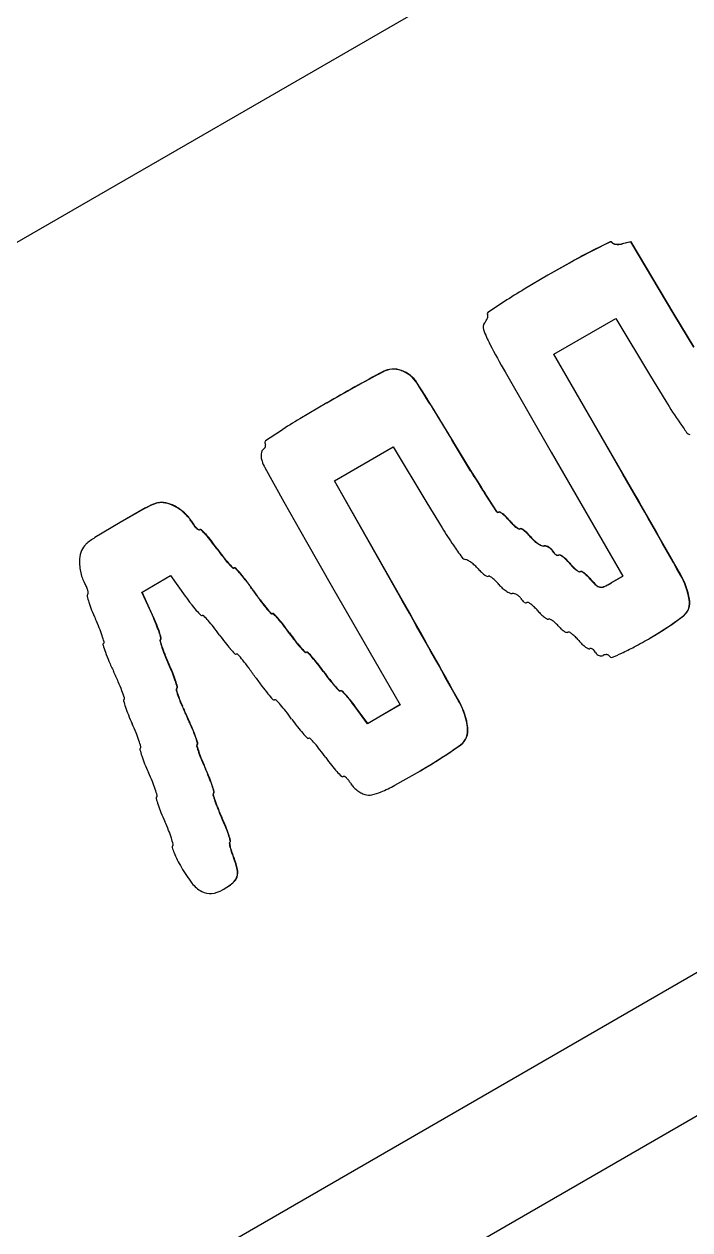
# Paper-space layout 'Flat Pattern 1_1' of a CAD drawing. Header units: millimetres. Extents: x 0 to 420, y 0 to 297.
# Drawn here: x 361.22 to 371.29, y 217.02 to 235.23 of the extents above; entities that cross this region are included whole.
import ezdxf

# ---------------------------------------------------------------- set-up
doc = ezdxf.new("R2010")
doc.units = ezdxf.units.MM

psp = doc.layouts.new('Flat Pattern 1_1')

# ---------------------------------------------------------------- linework, layer by layer
at = {"color": 7, "linetype": 'Continuous', "lineweight": 25}
for p, q in [((335.997, 217.437), (380.545, 243.154)), ((370.082, 231.944), (369.814, 231.809)), ((370.086, 231.946), (369.817, 231.811)), ((370.082, 231.944), (370.086, 231.946)), ((370.109, 231.933), (370.113, 231.935)), ((370.129, 231.916), (370.132, 231.919)), ((370.167, 231.907), (370.171, 231.91)), ((370.215, 231.906), (370.219, 231.908)), ((370.395, 231.943), (370.266, 231.914)), ((370.266, 231.914), (370.27, 231.916)), ((370.399, 231.946), (370.27, 231.916)), ((370.395, 231.943), (370.399, 231.946)), ((371.045, 230.851), (370.395, 231.943)), ((371.048, 230.853), (370.399, 231.946)), ((369.814, 231.809), (369.817, 231.811)), ((369.504, 231.644), (369.14, 231.439)), ((369.507, 231.647), (369.142, 231.441)), ((369.504, 231.644), (369.507, 231.647)), ((369.142, 231.441), (368.783, 231.229)), ((368.485, 231.042), (368.232, 230.877)), ((371.045, 230.851), (371.048, 230.853)), ((371.346, 230.35), (371.045, 230.851)), ((371.35, 230.352), (371.048, 230.853)), ((369.233, 230.247), (370.169, 230.788)), ((370.169, 230.788), (370.692, 229.915)), ((343.077, 204.563), (388.155, 230.586)), ((369.229, 230.245), (369.233, 230.247)), ((370.276, 228.432), (369.229, 230.245)), ((370.28, 228.434), (369.233, 230.247)), ((366.648, 229.98), (366.651, 229.982)), ((366.923, 229.999), (366.927, 230.001)), ((368.493, 229.978), (369.191, 228.765)), ((370.692, 229.915), (370.922, 229.537)), ((367.162, 229.807), (367.166, 229.809)), ((365.8, 229.511), (365.39, 229.27)), ((365.096, 229.085), (364.872, 228.936)), ((364.836, 228.808), (364.836, 228.808)), ((364.836, 228.808), (364.836, 228.808)), ((365.917, 228.333), (366.804, 228.845)), ((366.804, 228.845), (367.311, 228)), ((367.73, 228.885), (367.734, 228.887)), ((367.972, 228.484), (367.73, 228.885)), ((367.976, 228.487), (367.734, 228.887)), ((369.191, 228.765), (370.273, 226.892)), ((364.862, 228.533), (365.15, 228.014)), ((367.972, 228.484), (367.976, 228.487)), ((343.077, 202.398), (388.155, 228.421)), ((365.914, 228.331), (365.917, 228.333)), ((366.939, 226.524), (365.914, 228.331)), ((366.943, 226.526), (365.917, 228.333)), ((370.276, 228.432), (370.28, 228.434)), ((368.182, 228.15), (368.186, 228.153)), ((368.367, 227.867), (368.182, 228.15)), ((368.37, 227.869), (368.186, 228.153)), ((363.063, 227.926), (362.674, 227.702)), ((363.059, 227.923), (362.674, 227.702)), ((363.059, 227.923), (363.063, 227.926)), ((363.213, 227.992), (363.217, 227.994)), ((363.326, 228.003), (363.33, 228.005)), ((363.459, 227.966), (363.463, 227.968)), ((363.542, 227.923), (363.546, 227.925)), ((365.15, 228.014), (365.491, 227.411)), ((367.311, 228), (367.542, 227.622)), ((363.624, 227.863), (363.628, 227.865)), ((363.694, 227.795), (363.698, 227.797)), ((363.744, 227.727), (363.748, 227.729)), ((368.367, 227.867), (368.37, 227.869)), ((368.393, 227.858), (368.397, 227.86)), ((368.416, 227.857), (368.42, 227.859)), ((368.457, 227.83), (368.461, 227.832)), ((368.506, 227.787), (368.51, 227.789)), ((368.556, 227.732), (368.56, 227.734)), ((362.674, 227.702), (362.292, 227.475)), ((363.781, 227.669), (363.785, 227.671)), ((363.82, 227.623), (363.823, 227.626)), ((363.853, 227.596), (363.857, 227.598)), ((363.875, 227.594), (363.879, 227.596)), ((363.901, 227.589), (363.905, 227.591)), ((368.607, 227.677), (368.611, 227.679)), ((368.656, 227.634), (368.659, 227.636)), ((368.697, 227.607), (368.7, 227.609)), ((368.719, 227.606), (368.723, 227.608)), ((368.741, 227.606), (368.745, 227.608)), ((368.781, 227.579), (368.785, 227.582)), ((368.829, 227.538), (368.832, 227.54)), ((363.968, 227.519), (363.972, 227.521)), ((364.049, 227.423), (364.053, 227.425)), ((365.491, 227.411), (365.886, 226.722)), ((368.878, 227.484), (368.882, 227.487)), ((368.93, 227.43), (368.934, 227.432)), ((368.988, 227.385), (368.991, 227.387)), ((369.041, 227.355), (369.045, 227.357)), ((369.081, 227.348), (369.085, 227.35)), ((369.116, 227.344), (369.12, 227.346)), ((364.137, 227.306), (364.141, 227.308)), ((364.225, 227.188), (364.228, 227.19)), ((369.154, 227.328), (369.157, 227.33)), ((369.187, 227.302), (369.191, 227.304)), ((369.212, 227.27), (369.216, 227.273)), ((369.234, 227.24), (369.237, 227.242)), ((369.258, 227.218), (369.262, 227.22)), ((369.282, 227.207), (369.286, 227.21)), ((369.302, 227.21), (369.306, 227.212)), ((369.326, 227.21), (369.33, 227.212)), ((369.368, 227.184), (369.371, 227.186)), ((364.305, 227.092), (364.308, 227.094)), ((364.372, 227.021), (364.375, 227.023)), ((364.396, 227.016), (364.4, 227.018)), ((364.421, 227.01), (364.425, 227.012)), ((369.417, 227.141), (369.421, 227.143)), ((369.468, 227.086), (369.472, 227.088)), ((369.518, 227.031), (369.522, 227.033)), ((369.567, 226.988), (369.571, 226.99)), ((363.005, 226.652), (363.436, 226.901)), ((363.436, 226.901), (363.658, 226.59)), ((364.497, 226.923), (364.501, 226.926)), ((364.587, 226.81), (364.591, 226.812)), ((369.608, 226.961), (369.612, 226.963)), ((369.63, 226.96), (369.634, 226.962)), ((369.653, 226.959), (369.656, 226.962)), ((369.694, 226.932), (369.697, 226.934)), ((369.742, 226.889), (369.746, 226.891)), ((369.793, 226.834), (369.797, 226.836)), ((370.269, 226.889), (370.093, 226.788)), ((370.273, 226.892), (370.097, 226.79)), ((370.269, 226.889), (370.273, 226.892)), ((371.146, 226.909), (371.15, 226.911)), ((363.002, 226.65), (363.005, 226.652)), ((363.161, 226.302), (363.002, 226.65)), ((363.164, 226.305), (363.005, 226.652)), ((364.687, 226.671), (364.691, 226.673)), ((365.886, 226.722), (366.908, 224.949)), ((369.869, 226.755), (369.873, 226.757)), ((369.926, 226.727), (369.93, 226.729)), ((369.988, 226.734), (369.992, 226.737)), ((370.093, 226.788), (370.097, 226.79)), ((364.786, 226.532), (364.79, 226.534)), ((366.939, 226.524), (366.943, 226.526)), ((371.277, 226.541), (371.281, 226.543)), ((363.161, 226.302), (363.164, 226.305)), ((364.876, 226.418), (364.88, 226.42)), ((364.952, 226.33), (364.955, 226.332)), ((364.975, 226.324), (364.978, 226.326)), ((364.998, 226.319), (365.001, 226.321)), ((371.194, 226.295), (371.198, 226.297)), ((363.219, 226.168), (363.223, 226.17)), ((365.064, 226.246), (365.068, 226.249)), ((365.143, 226.15), (365.147, 226.152)), ((363.262, 226.051), (363.266, 226.053)), ((363.276, 225.911), (363.28, 225.913)), ((363.284, 225.934), (363.288, 225.936)), ((363.291, 225.957), (363.295, 225.959)), ((365.231, 226.032), (365.235, 226.034)), ((365.318, 225.914), (365.322, 225.916)), ((370.688, 225.959), (370.692, 225.961)), ((363.305, 225.817), (363.309, 225.819)), ((365.398, 225.818), (365.402, 225.821)), ((365.465, 225.746), (365.469, 225.749)), ((365.489, 225.741), (365.492, 225.744)), ((365.512, 225.736), (365.516, 225.739)), ((363.348, 225.7), (363.352, 225.702)), ((363.407, 225.565), (363.411, 225.568)), ((365.579, 225.664), (365.583, 225.667)), ((365.659, 225.569), (365.662, 225.571)), ((363.465, 225.43), (363.469, 225.433)), ((365.746, 225.451), (365.75, 225.453)), ((363.508, 225.313), (363.512, 225.315)), ((363.521, 225.171), (363.524, 225.173)), ((363.528, 225.196), (363.532, 225.198)), ((363.536, 225.22), (363.54, 225.222)), ((365.834, 225.333), (365.837, 225.335)), ((365.913, 225.236), (365.917, 225.238)), ((365.98, 225.164), (365.983, 225.166)), ((366.002, 225.159), (366.006, 225.161)), ((363.558, 225.062), (363.561, 225.064)), ((366.025, 225.155), (366.029, 225.157)), ((366.082, 225.098), (366.086, 225.1)), ((366.151, 225.019), (366.155, 225.021)), ((367.804, 224.981), (367.808, 224.983)), ((363.611, 224.927), (363.615, 224.93)), ((366.226, 224.921), (366.229, 224.924)), ((366.414, 224.664), (366.226, 224.921)), ((366.418, 224.666), (366.229, 224.924)), ((366.904, 224.947), (366.414, 224.664)), ((366.908, 224.949), (366.418, 224.666)), ((366.904, 224.947), (366.908, 224.949)), ((363.682, 224.772), (363.685, 224.774)), ((363.752, 224.616), (363.756, 224.618)), ((366.414, 224.664), (366.418, 224.666)), ((363.806, 224.481), (363.81, 224.484)), ((367.924, 224.603), (367.928, 224.606)), ((363.831, 224.327), (363.835, 224.329)), ((363.838, 224.349), (363.842, 224.351)), ((363.845, 224.372), (363.848, 224.374)), ((367.822, 224.344), (367.826, 224.346)), ((363.86, 224.233), (363.864, 224.235)), ((363.904, 224.116), (363.908, 224.118)), ((363.962, 223.981), (363.966, 223.983)), ((366.827, 223.734), (367.214, 223.954)), ((367.214, 223.954), (367.215, 223.954)), ((364.021, 223.846), (364.025, 223.849)), ((364.064, 223.73), (364.068, 223.732)), ((364.078, 223.59), (364.082, 223.592)), ((364.086, 223.613), (364.089, 223.615)), ((364.093, 223.636), (364.097, 223.638)), ((364.107, 223.496), (364.111, 223.498)), ((364.15, 223.379), (364.154, 223.381)), ((364.209, 223.244), (364.212, 223.246)), ((364.267, 223.109), (364.271, 223.112)), ((364.311, 222.993), (364.315, 222.995)), ((364.325, 222.856), (364.328, 222.858)), ((364.333, 222.876), (364.337, 222.879)), ((364.336, 222.795), (364.34, 222.797)), ((364.34, 222.899), (364.344, 222.901)), ((364.36, 222.716), (364.363, 222.718)), ((364.394, 222.626), (364.397, 222.629)), ((364.446, 222.461), (364.45, 222.463)), ((364.374, 222.256), (364.378, 222.258)), ((364.44, 222.349), (364.444, 222.351))]:
    psp.add_line(p, q, dxfattribs=at)
for centre, radius, start, end in [((370.089, 231.924), 0.0216, 25.1912, 110.6955), ((370.093, 231.926), 0.0216, 25.1912, 110.6955), ((370.142, 231.952), 0.0376, 209.195, 249.4414), ((370.146, 231.954), 0.0376, 209.195, 249.4414), ((370.19, 232.09), 0.184, 250.5513, 262.8289), ((370.194, 232.092), 0.184, 250.5524, 262.8278), ((370.197, 232.149), 0.244, 262.8652, 274.1675), ((370.201, 232.151), 0.244, 262.8645, 274.1695), ((370.189, 232.25), 0.345, 274.2153, 282.8744), ((370.193, 232.252), 0.345, 274.2154, 282.8731), ((374.69, 222.247), 10.733, 117.0201, 118.8935), ((374.695, 222.246), 10.737, 117.0204, 118.8932), ((374.429, 221.87), 10.93, 121.1042, 122.9464), ((368.246, 230.86), 0.0212, 129.2576, 214.8206), ((368.09, 230.837), 0.144, 340.9114, 354.625), ((368.193, 230.827), 0.0413, 355.3466, 30.5585), ((368.261, 230.656), 0.0998, 141.1464, 202.6792), ((368.006, 230.879), 0.239, 317.8151, 328.1753), ((368.052, 230.851), 0.185, 328.2267, 340.8555), ((369.92, 231.252), 1.863, 199.9139, 207.3109), ((377.849, 235.344), 10.785, 207.2996, 209.8386), ((379.344, 206.041), 27.097, 117.9391, 119.9975), ((379.35, 206.039), 27.103, 117.9393, 119.9973), ((366.807, 229.666), 0.353, 70.779, 116.8453), ((366.811, 229.668), 0.353, 70.7794, 116.8452), ((366.774, 229.567), 0.456, 31.6654, 70.8991), ((366.777, 229.57), 0.456, 31.6658, 70.8987), ((337.528, 210.916), 35.144, 30.7516, 32.5165), ((337.536, 210.921), 35.138, 30.7514, 32.5166), ((378.198, 234.052), 8.563, 211.8199, 214.4413), ((369.791, 221.927), 8.561, 120.9319, 123.2584), ((378.716, 234.407), 9.19, 214.4408, 215.5478), ((371.301, 229.106), 0.0757, 214.1741, 260.1027), ((364.861, 228.767), 0.0485, 120.5469, 158.5366), ((364.795, 228.879), 0.0819, 300.0787, 319.6377), ((364.804, 228.872), 0.0708, 319.8585, 341.8634), ((364.889, 228.915), 0.0273, 129.7825, 214.7458), ((364.82, 228.872), 0.0547, 4.0274, 30.2487), ((364.807, 228.871), 0.0673, 341.9559, 4.0626), ((365.041, 228.719), 0.236, 174.3587, 187.2295), ((364.957, 228.727), 0.152, 158.0195, 174.4431), ((365.115, 228.728), 0.311, 187.1655, 197.7203), ((365.345, 228.801), 0.552, 197.697, 209.0928), ((382.725, 237.538), 17.31, 211.5349, 212.8411), ((382.726, 237.538), 17.306, 211.5347, 212.8413), ((203.62, 132.213), 192.438, 29.47774, 29.99997), ((203.62, 132.213), 192.442, 29.47774, 29.99996), ((363.499, 227.144), 0.894, 108.6122, 119.4472), ((363.503, 227.147), 0.894, 108.6123, 119.4469), ((363.292, 227.753), 0.251, 82.2264, 108.2683), ((363.296, 227.756), 0.251, 82.2278, 108.2675), ((363.259, 227.496), 0.511, 66.9117, 82.4292), ((363.263, 227.498), 0.511, 66.9121, 82.4288), ((363.236, 227.439), 0.573, 57.6468, 67.0398), ((363.24, 227.441), 0.573, 57.6467, 67.0393), ((363.141, 227.288), 0.751, 49.9588, 57.6745), ((363.144, 227.29), 0.751, 49.9588, 57.675), ((363.155, 227.305), 0.728, 42.2697, 49.9675), ((363.159, 227.307), 0.729, 42.2713, 49.9665), ((363.404, 227.532), 0.392, 29.9737, 42.2599), ((363.408, 227.534), 0.392, 29.9738, 42.2586), ((364.358, 228.082), 0.71, 209.9963, 215.6057), ((364.363, 228.084), 0.71, 209.9978, 215.6037), ((368.385, 227.876), 0.0205, 208.0036, 294.1074), ((368.388, 227.879), 0.0205, 208.0023, 294.1087), ((368.404, 227.837), 0.0231, 58.6633, 117.912), ((368.408, 227.84), 0.0231, 58.6697, 117.9056), ((368.258, 227.571), 0.327, 52.4157, 61.042), ((368.261, 227.573), 0.327, 52.4174, 61.0403), ((368.149, 227.43), 0.505, 45.0639, 52.4404), ((368.153, 227.432), 0.505, 45.0646, 52.4397), ((367.893, 227.172), 0.868, 40.1556, 45.0867), ((367.896, 227.174), 0.868, 40.1555, 45.0861), ((369.236, 228.306), 0.889, 220.1561, 224.9698), ((369.24, 228.308), 0.89, 220.1569, 224.9701), ((364.095, 227.893), 0.385, 215.5835, 224.437), ((364.098, 227.895), 0.385, 215.5847, 224.4365), ((363.972, 227.772), 0.213, 224.3814, 236.0855), ((363.976, 227.775), 0.213, 224.3801, 236.0856), ((363.865, 227.612), 0.0206, 233.2439, 297.378), ((363.869, 227.614), 0.0206, 233.2556, 297.3612), ((363.884, 227.574), 0.0221, 41.7754, 116.0042), ((363.888, 227.576), 0.0221, 41.7676, 116.0176), ((362.787, 226.445), 1.597, 42.2729, 45.7512), ((362.79, 226.446), 1.598, 42.2742, 45.7503), ((373.757, 231.482), 7.316, 211.8429, 214.2813), ((368.972, 228.041), 0.515, 224.9499, 232.1728), ((368.975, 228.043), 0.515, 224.9503, 232.1716), ((368.862, 227.9), 0.337, 232.1522, 240.5194), ((368.866, 227.902), 0.337, 232.1531, 240.5197), ((368.708, 227.626), 0.0225, 238.0922, 297.8526), ((368.712, 227.628), 0.0225, 238.0894, 297.8525), ((368.729, 227.586), 0.0226, 58.7868, 117.9182), ((368.733, 227.588), 0.0226, 58.777, 117.9224), ((368.589, 227.329), 0.316, 52.4708, 61.1467), ((368.592, 227.331), 0.316, 52.4696, 61.1476), ((368.483, 227.191), 0.489, 45.0885, 52.4914), ((368.487, 227.194), 0.489, 45.0867, 52.4932), ((368.235, 226.942), 0.841, 40.1553, 45.1071), ((368.239, 226.945), 0.84, 40.1545, 45.1086), ((362.323, 227.189), 0.249, 132.1927, 158.1585), ((362.766, 226.692), 0.915, 121.204, 131.8487), ((362.718, 226.382), 1.69, 38.0283, 42.2737), ((362.721, 226.384), 1.691, 38.0282, 42.273), ((361.52, 225.445), 3.21, 35.4111, 38.0333), ((361.525, 225.448), 3.21, 35.4109, 38.0338), ((372.976, 230.949), 6.371, 214.2811, 216.2978), ((369.315, 227.853), 0.572, 220.1399, 227.7195), ((369.319, 227.855), 0.572, 220.1408, 227.7185), ((369.268, 227.801), 0.502, 227.7034, 236.03), ((369.272, 227.803), 0.502, 227.7027, 236.03), ((369.193, 227.689), 0.367, 236.0045, 245.6059), ((369.196, 227.691), 0.367, 236.0068, 245.6037), ((369.075, 227.428), 0.0809, 244.9963, 274.1257), ((369.079, 227.43), 0.0809, 244.9965, 274.1271), ((369.089, 227.251), 0.0972, 73.6294, 94.4921), ((369.093, 227.253), 0.0972, 73.6295, 94.4901), ((369.075, 227.192), 0.161, 59.1482, 73.7694), ((362.507, 227.114), 0.448, 157.9949, 174.9746), ((366.945, 229.302), 3.445, 215.4126, 217.8562), ((366.946, 229.303), 3.443, 215.4119, 217.8574), ((365.651, 228.296), 1.806, 217.8537, 221.8146), ((365.654, 228.298), 1.806, 217.8532, 221.8144), ((367.906, 227.223), 0.0792, 214.8804, 261.0298), ((369.071, 227.19), 0.16, 59.1463, 73.7699), ((369.06, 227.17), 0.183, 45.9885, 59.1987), ((369.064, 227.172), 0.183, 45.9895, 59.1965), ((369.087, 227.199), 0.144, 29.9399, 46.0134), ((369.091, 227.201), 0.144, 29.9397, 46.0146), ((369.382, 227.368), 0.196, 209.9781, 220.9173), ((369.385, 227.37), 0.196, 209.9789, 220.9155), ((369.329, 227.322), 0.125, 220.808, 235.9908), ((369.332, 227.324), 0.126, 220.8113, 235.989), ((369.299, 227.277), 0.0715, 235.7715, 256.8469), ((369.302, 227.279), 0.0715, 235.77, 256.8461), ((369.289, 227.234), 0.0268, 256.1869, 299.1919), ((369.292, 227.236), 0.0268, 256.189, 299.1898), ((369.314, 227.188), 0.0249, 60.3536, 118.0668), ((369.317, 227.19), 0.0249, 60.3515, 118.0689), ((369.187, 226.942), 0.302, 53.193, 62.5647), ((369.19, 226.944), 0.302, 53.1929, 62.566), ((369.081, 226.8), 0.478, 45.4043, 53.2224), ((369.085, 226.803), 0.478, 45.405, 53.2218), ((362.58, 227.106), 0.521, 174.8128, 184.5519), ((362.898, 227.131), 0.84, 184.514, 191.3636), ((365.656, 228.3), 1.813, 221.8152, 224.9035), ((365.66, 228.303), 1.814, 221.8162, 224.9025), ((364.387, 227.034), 0.0206, 220.8389, 295.8914), ((364.391, 227.036), 0.0206, 220.8411, 295.8918), ((364.405, 226.997), 0.0205, 38.2011, 115.5388), ((364.409, 226.999), 0.0205, 38.203, 115.5369), ((362.365, 225.126), 2.788, 40.1234, 42.4902), ((362.368, 225.128), 2.789, 40.1237, 42.4898), ((367.881, 227.045), 0.1, 59.9852, 82.489), ((367.676, 226.684), 0.515, 53.6385, 60.3801), ((367.592, 226.569), 0.658, 47.4556, 53.6445), ((367.563, 226.538), 0.7, 41.5637, 47.461), ((368.671, 227.52), 0.78, 221.5685, 226.6129), ((368.847, 226.563), 0.812, 40.1537, 45.4296), ((368.851, 226.565), 0.812, 40.1537, 45.4296), ((370.148, 227.66), 0.89, 220.1573, 224.9695), ((370.151, 227.662), 0.889, 220.1566, 224.9707), ((369.883, 227.395), 0.515, 224.9491, 232.1727), ((369.887, 227.397), 0.515, 224.9495, 232.1715), ((369.774, 227.254), 0.337, 232.1543, 240.5185), ((369.777, 227.256), 0.337, 232.1551, 240.5188), ((362.89, 227.13), 0.832, 191.3552, 198.1255), ((362.473, 226.993), 0.393, 198.1419, 210.0212), ((362.643, 225.361), 2.425, 36.6952, 40.1218), ((362.646, 225.363), 2.425, 36.6957, 40.1214), ((360.842, 224.019), 4.671, 34.5989, 36.6981), ((360.845, 224.02), 4.672, 34.5993, 36.6977), ((368.452, 227.288), 0.461, 226.5891, 234.0423), ((368.357, 227.158), 0.3, 234.0176, 242.7389), ((368.231, 226.911), 0.0224, 240.5291, 298.0768), ((368.251, 226.872), 0.0217, 57.9152, 117.8464), ((368.1, 226.603), 0.33, 52.079, 60.3718), ((367.993, 226.466), 0.504, 44.917, 52.0984), ((367.734, 226.207), 0.87, 40.1556, 44.9382), ((369.62, 226.98), 0.0225, 238.0907, 297.8525), ((369.624, 226.982), 0.0225, 238.0879, 297.8524), ((369.641, 226.94), 0.0225, 58.0965, 117.8508), ((369.645, 226.942), 0.0225, 58.0912, 117.8507), ((369.487, 226.666), 0.337, 52.1523, 60.5197), ((369.491, 226.668), 0.337, 52.1539, 60.5189), ((369.378, 226.525), 0.515, 44.9498, 52.1721), ((369.381, 226.527), 0.515, 44.9503, 52.1716), ((369.113, 226.261), 0.89, 40.1568, 44.9697), ((369.117, 226.263), 0.889, 40.1555, 44.9704), ((370.435, 227.376), 0.841, 220.1404, 227.6641), ((370.439, 227.378), 0.841, 220.1404, 227.6645), ((370.167, 226.353), 1.126, 9.6181, 29.5993), ((370.171, 226.355), 1.126, 9.6181, 29.5993), ((361.524, 226.445), 0.703, 24.3671, 30.0034), ((361.817, 226.577), 0.382, 15.5034, 24.3916), ((362.195, 226.599), 0.0221, 123.991, 198.2269), ((362.171, 226.634), 0.0206, 302.6116, 6.6074), ((361.981, 226.623), 0.211, 3.7886, 15.564), ((368.869, 229.555), 5.08, 214.5979, 216.5274), ((368.875, 229.56), 5.084, 214.5985, 216.5267), ((368.836, 227.137), 0.572, 220.14, 227.7188), ((368.789, 227.085), 0.502, 227.7038, 236.0295), ((368.714, 226.973), 0.367, 236.0068, 245.6037), ((368.597, 226.712), 0.0809, 244.9977, 274.1243), ((368.61, 226.535), 0.0972, 73.6287, 94.4928), ((368.593, 226.474), 0.16, 59.1463, 73.7699), ((369.944, 226.835), 0.11, 226.8215, 260.227), ((369.948, 226.837), 0.11, 226.8207, 260.2277), ((369.944, 226.836), 0.111, 260.6303, 293.5341), ((369.948, 226.839), 0.111, 260.6268, 293.5366), ((369.524, 227.774), 1.139, 294.054, 299.9933), ((369.528, 227.776), 1.139, 294.0541, 299.9937), ((363.721, 226.984), 1.596, 194.247, 197.7269), ((363.811, 227.013), 1.691, 197.7268, 201.9716), ((366.595, 228.678), 3.603, 215.4113, 217.747), ((365.238, 227.627), 1.887, 217.7439, 221.5246), ((366.902, 228.099), 2.633, 216.5237, 219.6763), ((366.906, 228.1), 2.632, 216.5234, 219.6768), ((221.851, 144.201), 166.816, 28.9631, 29.57055), ((221.834, 144.191), 166.84, 28.96318, 29.57054), ((368.581, 226.454), 0.183, 45.9885, 59.1987), ((368.609, 226.483), 0.144, 29.9414, 46.0129), ((368.903, 226.652), 0.196, 209.9764, 220.918), ((368.85, 226.606), 0.126, 220.811, 235.9878), ((368.82, 226.561), 0.0715, 235.7742, 256.8442), ((368.81, 226.517), 0.0268, 256.1869, 299.1919), ((368.835, 226.472), 0.0249, 60.352, 118.0684), ((368.708, 226.226), 0.302, 53.192, 62.5657), ((368.602, 226.084), 0.478, 45.4043, 53.2224), ((371.032, 226.487), 0.251, 310.1079, 12.3462), ((371.036, 226.489), 0.251, 310.1079, 12.3462), ((365.223, 227.583), 3.214, 201.9676, 204.5869), ((359.881, 224.802), 3.607, 22.2537, 24.5871), ((359.885, 224.804), 3.607, 22.2536, 24.5871), ((365.302, 227.684), 1.973, 221.526, 224.3826), ((363.907, 226.316), 0.0197, 220.2685, 295.817), ((363.924, 226.281), 0.0198, 40.2717, 115.8105), ((362.528, 224.912), 1.975, 41.5243, 44.3807), ((367.406, 228.517), 3.288, 219.6798, 221.7023), ((367.409, 228.518), 3.286, 219.6792, 221.7026), ((364.967, 226.341), 0.0189, 217.3472, 295.4175), ((364.97, 226.343), 0.0189, 217.3417, 295.4256), ((364.983, 226.307), 0.019, 39.8054, 115.7523), ((364.987, 226.309), 0.019, 39.8054, 115.7523), ((363.467, 224.843), 2.126, 41.2963, 43.9559), ((363.472, 224.846), 2.125, 41.2952, 43.9566), ((368.368, 225.846), 0.812, 40.1545, 45.43), ((369.693, 226.964), 0.921, 220.1573, 224.803), ((369.416, 226.689), 0.53, 224.7838, 231.788), ((369.306, 226.549), 0.352, 231.7695, 239.761), ((368.249, 230.182), 4.876, 300.0006, 307.1481), ((368.253, 230.184), 4.876, 300.0006, 307.1481), ((359.173, 224.814), 3.44, 22.1421, 24.5895), ((360.686, 225.43), 1.806, 18.1853, 22.1462), ((361.473, 225.453), 1.886, 18.4744, 22.2566), ((361.478, 225.456), 1.886, 18.4738, 22.2573), ((362.594, 224.971), 1.886, 37.7427, 41.5232), ((361.236, 223.919), 3.604, 35.4117, 37.7471), ((363.593, 224.954), 1.959, 37.6521, 41.2937), ((363.597, 224.956), 1.959, 37.6524, 41.2938), ((362.176, 223.86), 3.748, 35.4118, 37.6571), ((362.18, 223.862), 3.748, 35.4118, 37.6569), ((369.14, 226.263), 0.0217, 237.2502, 297.771), ((369.161, 226.223), 0.0227, 62.8531, 118.2772), ((369.066, 226.021), 0.246, 55.1032, 64.8373), ((368.984, 225.902), 0.391, 47.0739, 55.135), ((368.808, 225.712), 0.65, 41.5679, 47.101), ((369.731, 226.531), 0.584, 221.5613, 227.7187), ((369.581, 226.366), 0.361, 227.6871, 236.4784), ((360.679, 225.428), 1.814, 15.098, 18.1834), ((362.411, 225.893), 0.0206, 304.1038, 19.156), ((361.392, 225.426), 1.972, 15.6164, 18.4742), ((361.392, 225.427), 1.976, 15.6197, 18.4725), ((363.295, 225.918), 0.0197, 124.1779, 199.7376), ((365.175, 226.442), 1.971, 195.6158, 198.4772), ((363.299, 225.92), 0.0197, 124.1778, 199.7377), ((365.179, 226.444), 1.972, 195.6161, 198.4769), ((363.273, 225.95), 0.0197, 304.1776, 19.7379), ((363.276, 225.952), 0.0197, 304.1743, 19.7306), ((367.231, 228.182), 3.752, 215.4126, 217.6554), ((365.812, 227.087), 1.959, 217.6531, 221.2953), ((368.166, 228.119), 3.602, 215.4109, 217.7479), ((368.171, 228.122), 3.603, 215.4113, 217.7475), ((366.809, 227.068), 1.885, 217.742, 221.5262), ((366.814, 227.071), 1.886, 217.7426, 221.5256), ((369.504, 226.249), 0.222, 236.4368, 247.3712), ((369.43, 226.068), 0.0257, 245.6346, 298.5149), ((369.453, 226.024), 0.0243, 59.8191, 118.0093), ((369.321, 225.772), 0.309, 52.9445, 62.0805), ((369.214, 225.63), 0.487, 45.2978, 52.9689), ((368.973, 225.386), 0.829, 40.1536, 45.3204), ((370.228, 226.445), 0.813, 220.1555, 225.2573), ((365.845, 234.354), 9.692, 298.3422, 299.9987), ((362.434, 225.859), 0.0205, 124.4572, 201.7955), ((365.074, 226.691), 2.788, 197.5102, 199.8769), ((364.733, 226.567), 2.426, 199.8785, 203.3037), ((365.094, 226.415), 1.886, 198.4767, 202.257), ((365.099, 226.417), 1.887, 198.4781, 202.2557), ((365.937, 227.197), 2.126, 221.2975, 223.9561), ((364.421, 225.733), 0.019, 219.8059, 295.7546), ((364.438, 225.699), 0.0189, 37.3433, 115.4245), ((362.002, 223.527), 3.283, 39.678, 41.7037), ((366.876, 227.127), 1.974, 221.5263, 224.3817), ((366.879, 227.129), 1.974, 221.5263, 224.3817), ((365.48, 225.759), 0.0198, 220.2726, 295.8095), ((365.484, 225.761), 0.0198, 220.2742, 295.8079), ((365.497, 225.724), 0.0197, 40.2667, 115.8162), ((365.501, 225.726), 0.0197, 40.2665, 115.819), ((364.102, 224.356), 1.973, 41.5233, 44.3828), ((364.106, 224.358), 1.973, 41.5237, 44.3824), ((369.993, 226.207), 0.478, 225.226, 233.5714), ((369.888, 226.065), 0.302, 233.5543, 242.5686), ((369.762, 225.819), 0.0249, 240.355, 298.0587), ((369.786, 225.774), 0.0272, 76.9434, 119.2352), ((369.778, 225.732), 0.0698, 56.2358, 77.5403), ((369.749, 225.689), 0.121, 41.0418, 56.4572), ((369.699, 225.645), 0.188, 29.9786, 41.149), ((369.96, 225.795), 0.113, 209.9052, 228.6462), ((369.946, 225.776), 0.089, 227.2584, 271.2223), ((370.021, 225.63), 0.0779, 80.459, 101.729), ((370.022, 225.638), 0.0693, 58.1724, 80.3163), ((368.592, 229.362), 3.996, 292.2928, 294.6162), ((368.896, 228.698), 3.265, 294.6147, 298.3416), ((366.794, 227.455), 4.67, 203.3018, 205.4014), ((366.681, 227.064), 3.601, 202.2523, 204.5895), ((366.69, 227.068), 3.607, 202.2541, 204.5876), ((360.275, 224.132), 3.444, 22.143, 24.5872), ((360.279, 224.135), 3.444, 22.1429, 24.5873), ((362.503, 223.942), 2.632, 36.5232, 39.6777), ((364.166, 224.413), 1.887, 37.7436, 41.522), ((364.17, 224.415), 1.887, 37.7439, 41.5218), ((362.811, 223.364), 3.601, 35.4105, 37.7477), ((362.814, 223.366), 3.602, 35.4108, 37.7475), ((369.945, 225.752), 0.0651, 272.6936, 299.7977), ((370.025, 225.612), 0.0961, 101.9292, 119.9337), ((370.032, 225.654), 0.0508, 29.685, 58.1098), ((370.1, 225.691), 0.0266, 205.6946, 286.6568), ((357.982, 223.271), 5.085, 23.4736, 25.4012), ((361.791, 224.749), 1.807, 18.187, 22.1459), ((361.795, 224.752), 1.807, 18.1865, 22.1463), ((360.53, 222.481), 5.086, 34.5991, 36.5263), ((368.561, 228.021), 4.67, 214.5988, 216.6982), ((368.805, 227.625), 3.753, 215.4135, 217.6566), ((368.807, 227.626), 3.751, 215.4132, 217.6576), ((360.229, 224.246), 2.635, 20.3246, 23.4746), ((359.62, 224.021), 3.286, 18.297, 20.3208), ((361.784, 224.747), 1.814, 15.097, 18.1825), ((361.789, 224.749), 1.814, 15.0967, 18.1828), ((363.54, 225.179), 0.0205, 124.4498, 201.8028), ((366.181, 226.011), 2.79, 197.5101, 199.8756), ((363.544, 225.181), 0.0205, 124.4575, 201.7952), ((366.183, 226.012), 2.788, 197.5101, 199.8771), ((363.517, 225.213), 0.0206, 304.1083, 19.1625), ((363.52, 225.215), 0.0206, 304.0994, 19.1706), ((366.761, 226.679), 2.424, 216.6948, 220.1223), ((367.385, 226.53), 1.959, 217.656, 221.3025), ((367.388, 226.531), 1.958, 217.6544, 221.3033), ((367.508, 226.638), 2.123, 221.3061, 223.9623), ((367.511, 226.64), 2.123, 221.3056, 223.9624), ((365.994, 225.176), 0.019, 219.8081, 295.7571), ((365.998, 225.178), 0.019, 219.8139, 295.7513), ((366.011, 225.142), 0.0191, 42.9468, 116.1532), ((366.015, 225.144), 0.0191, 42.9446, 116.1554), ((362.743, 225.014), 0.019, 124.2441, 200.2012), ((364.767, 225.594), 2.124, 196.0426, 198.7045), ((362.722, 225.045), 0.0189, 304.568, 22.6527), ((365.837, 225.886), 2.424, 199.8779, 203.3055), ((365.84, 225.888), 2.423, 199.8768, 203.3055), ((367.039, 226.913), 2.788, 220.1231, 222.4901), ((364.999, 225.043), 0.0205, 218.2028, 295.5396), ((365.017, 225.006), 0.0206, 40.8428, 115.8875), ((363.748, 223.739), 1.814, 41.8088, 44.9022), ((365.146, 224.219), 1.284, 43.1976, 46.8141), ((365.15, 224.221), 1.284, 43.1983, 46.8143), ((365.074, 224.151), 1.383, 38.8659, 43.1968), ((365.078, 224.153), 1.383, 38.8658, 43.1965), ((364.117, 223.379), 2.612, 36.1793, 38.8702), ((364.121, 223.382), 2.612, 36.179, 38.8705), ((366.93, 224.494), 1.001, 6.2976, 29.1493), ((366.934, 224.496), 1.001, 6.2978, 29.1486), ((364.609, 225.541), 1.958, 198.7051, 202.3482), ((366.264, 226.221), 3.747, 202.3429, 204.5886), ((367.902, 226.776), 4.672, 203.302, 205.4004), ((367.903, 226.777), 4.67, 203.3018, 205.4014), ((363.754, 223.744), 1.806, 37.8527, 41.8076), ((362.462, 222.74), 3.442, 35.4115, 37.8575), ((359.578, 223.162), 3.606, 22.2533, 24.5878), ((359.09, 222.591), 5.083, 23.473, 25.4017), ((359.089, 222.591), 5.089, 23.4738, 25.4001), ((361.34, 223.568), 2.631, 20.3218, 23.4774), ((361.343, 223.57), 2.631, 20.3221, 23.4772), ((368.208, 226.825), 3.608, 215.4127, 217.7457), ((366.847, 225.771), 1.886, 217.7435, 221.5257), ((361.17, 223.813), 1.886, 18.4742, 22.2567), ((360.728, 223.341), 3.283, 18.2964, 20.3217), ((360.732, 223.344), 3.282, 18.296, 20.3218), ((366.912, 225.829), 1.974, 221.5263, 224.3817), ((365.516, 224.461), 0.0197, 220.2665, 295.819), ((365.534, 224.426), 0.0198, 40.2742, 115.8079), ((364.137, 223.057), 1.975, 41.5248, 44.381), ((367.652, 224.561), 0.276, 308.0838, 8.7587), ((367.656, 224.564), 0.276, 308.0838, 8.7587), ((361.088, 223.785), 1.972, 15.6166, 18.4742), ((362.991, 224.277), 0.0197, 124.1742, 199.7305), ((364.875, 224.802), 1.975, 195.6195, 198.4753), ((362.969, 224.31), 0.0197, 304.1782, 19.7374), ((363.849, 224.333), 0.019, 124.234, 200.2004), ((365.872, 224.914), 2.124, 196.0424, 198.7049), ((363.852, 224.335), 0.019, 124.2423, 200.1921), ((365.876, 224.916), 2.124, 196.0424, 198.7047), ((363.827, 224.365), 0.0189, 304.58, 22.6521), ((363.831, 224.367), 0.0189, 304.5716, 22.6597), ((364.203, 223.116), 1.886, 37.7429, 41.5223), ((362.845, 222.064), 3.604, 35.4117, 37.7471), ((363.374, 230.597), 7.673, 299.999, 305.4273), ((363.378, 230.599), 7.673, 299.999, 305.4273), ((364.79, 224.774), 1.886, 198.4768, 202.257), ((365.717, 224.861), 1.96, 198.707, 202.3462), ((365.72, 224.863), 1.96, 198.7071, 202.3462), ((367.373, 225.542), 3.751, 202.344, 204.5875), ((367.377, 225.544), 3.75, 202.3438, 204.5877), ((368.398, 226.013), 3.209, 215.4112, 218.0343), ((366.38, 225.424), 3.604, 202.2531, 204.5883), ((359.824, 222.424), 3.606, 22.2534, 24.5877), ((360.689, 222.483), 3.6, 22.2516, 24.5897), ((360.693, 222.485), 3.6, 22.2515, 24.5896), ((367.202, 225.076), 1.69, 218.0279, 222.2689), ((367.133, 225.014), 1.597, 222.2688, 225.7512), ((361.414, 223.075), 1.888, 18.4757, 22.2554), ((362.274, 223.132), 1.887, 18.4761, 22.2563), ((362.278, 223.134), 1.887, 18.4759, 22.2565), ((362.192, 223.104), 1.974, 15.6179, 18.4726), ((362.195, 223.106), 1.974, 15.618, 18.4726), ((366.035, 223.884), 0.0221, 221.7701, 296.0126), ((366.055, 223.845), 0.0217, 60.8576, 118.1081), ((366.005, 223.745), 0.134, 47.7463, 62.909), ((365.924, 223.656), 0.254, 37.0291, 47.8549), ((365.768, 223.538), 0.45, 29.9946, 37.0674), ((366.388, 223.896), 0.266, 209.9626, 223.7085), ((366.557, 224.057), 0.5, 223.7244, 232.2692), ((365.734, 225.705), 2.254, 293.1216, 299.0128), ((361.332, 223.047), 1.975, 15.6182, 18.4724), ((363.237, 223.54), 0.0197, 124.1746, 199.7301), ((365.121, 224.065), 1.975, 195.6195, 198.4753), ((363.215, 223.572), 0.0198, 304.1924, 19.7229), ((364.097, 223.596), 0.0198, 124.1917, 199.7238), ((365.979, 224.121), 1.974, 195.6173, 198.4757), ((364.1, 223.599), 0.0198, 124.1923, 199.7233), ((365.981, 224.123), 1.973, 195.6175, 198.4773), ((364.074, 223.629), 0.0197, 304.1756, 19.7293), ((364.078, 223.631), 0.0197, 304.1742, 19.7307), ((366.551, 224.05), 0.491, 232.2562, 241.048), ((366.46, 223.885), 0.302, 240.9769, 253.496), ((366.439, 223.806), 0.221, 253.0606, 281.0606), ((366.337, 224.292), 0.717, 281.5639, 293.0872), ((365.035, 224.036), 1.885, 198.476, 202.2579), ((365.898, 224.094), 1.888, 198.4792, 202.2546), ((365.9, 224.096), 1.887, 198.4767, 202.2558), ((367.488, 224.745), 3.607, 202.2544, 204.5878), ((367.492, 224.747), 3.607, 202.2542, 204.5878), ((366.624, 224.686), 3.602, 202.2523, 204.589), ((360.427, 221.85), 3.214, 21.9675, 24.5872), ((360.802, 221.685), 3.746, 22.3398, 24.5868), ((360.807, 221.688), 3.745, 22.3394, 24.5872), ((361.839, 222.42), 1.691, 17.7318, 21.9705), ((362.458, 222.366), 1.956, 18.6864, 22.341), ((362.462, 222.368), 1.955, 18.6856, 22.3419), ((362.304, 222.314), 2.118, 16.0248, 18.6846), ((362.308, 222.316), 2.118, 16.0248, 18.6846), ((361.926, 222.448), 1.599, 14.2507, 17.7288), ((363.479, 222.8), 0.0201, 124.5449, 202.3595), ((364.547, 223.146), 1.143, 198.043, 202.3639), ((363.455, 222.835), 0.0221, 303.9784, 18.2289), ((364.344, 222.86), 0.0195, 123.1819, 191.6737), ((364.985, 222.953), 0.668, 188.3152, 193.6902), ((364.347, 222.862), 0.0195, 123.183, 191.6845), ((364.988, 222.955), 0.667, 188.3097, 193.6925), ((364.322, 222.892), 0.0191, 304.2421, 20.1673), ((365.176, 222.999), 0.864, 193.6859, 199.1226), ((364.326, 222.894), 0.0191, 304.2421, 20.1673), ((365.179, 223.001), 0.864, 193.6844, 199.1263), ((364.75, 223.23), 1.362, 202.3623, 207.1103), ((365.864, 223.237), 1.592, 199.1145, 202.5645), ((365.866, 223.239), 1.59, 199.1115, 202.5658), ((363.494, 222.252), 0.974, 12.4025, 22.6042), ((363.498, 222.254), 0.974, 12.4015, 22.6051), ((365.892, 223.814), 2.645, 207.1056, 209.9948), ((365.377, 223.517), 2.051, 209.9858, 217.9606), ((364.249, 222.415), 0.202, 340.8257, 13.1668), ((364.252, 222.417), 0.202, 340.8281, 13.1664), ((364.137, 222.546), 0.476, 217.6624, 241.1079), ((363.558, 223.297), 1.323, 300.0031, 308.067), ((363.562, 223.299), 1.323, 300.0022, 308.0679), ((364.244, 222.418), 0.207, 308.5871, 340.4856), ((364.248, 222.42), 0.207, 308.5887, 340.4817), ((364.03, 222.347), 0.25, 240.48, 276.1212), ((364.003, 222.537), 0.442, 277.0003, 299.8774)]:
    psp.add_arc(centre, radius, start, end, dxfattribs=at)

doc.saveas('drawing.dxf')
